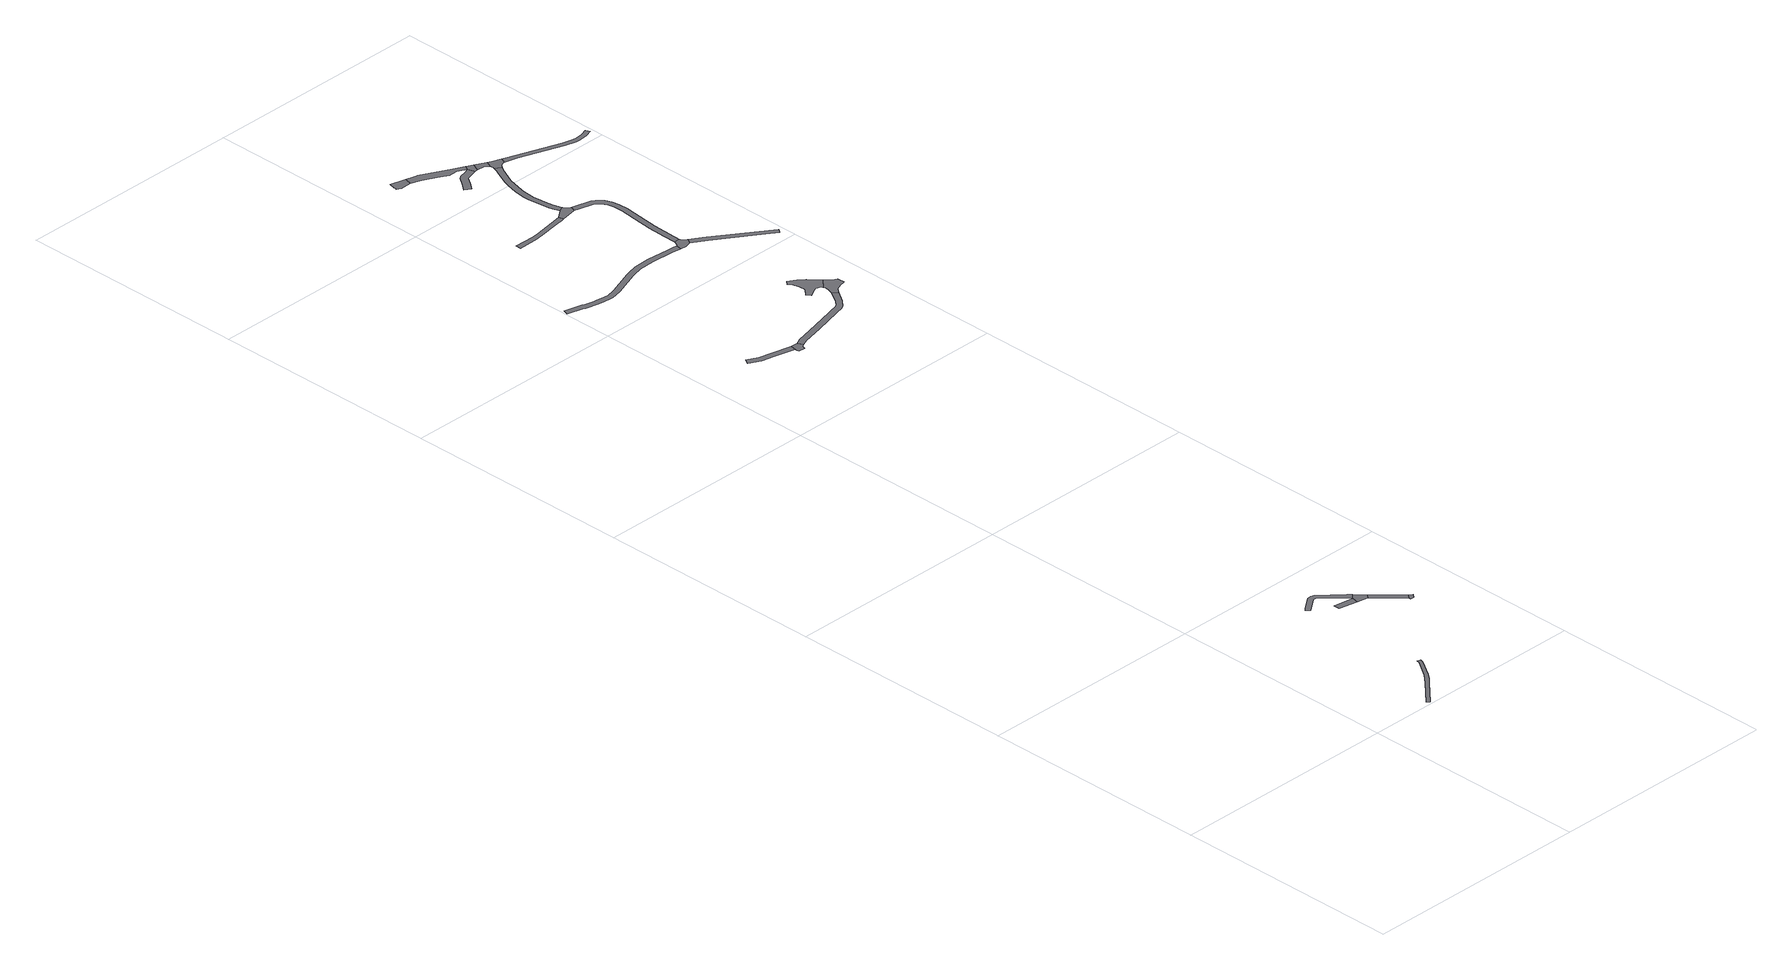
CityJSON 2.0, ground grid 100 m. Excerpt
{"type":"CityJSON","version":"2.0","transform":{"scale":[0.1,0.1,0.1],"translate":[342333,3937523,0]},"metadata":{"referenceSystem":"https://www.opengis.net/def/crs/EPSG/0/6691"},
"CityObjects":{
"road1":{"type":"Road","geometry":[{"type":"MultiSurface","lod":"1","boundaries":[[[0,1,2,3,4,5,6,7,8,9,10,11]]]}]},
"road2":{"type":"Road","attributes":{"RoadStructureAttribute.sectionType":"1"},"geometry":[{"type":"MultiSurface","lod":"1","boundaries":[[[12,13,14,15,16,17,18,19,20,21,22,23,24,25]]]}]},
"road3":{"type":"Road","geometry":[{"type":"MultiSurface","lod":"1","boundaries":[[[26,27,28,29]]]}]},
"road4":{"type":"Road","geometry":[{"type":"MultiSurface","lod":"1","boundaries":[[[28,30,31,25,24,29]]]}]},
"road5":{"type":"Road","attributes":{"RoadStructureAttribute.sectionType":"1"},"geometry":[{"type":"MultiSurface","lod":"1","boundaries":[[[32,33,31,30,34,35,36,37]]]}]},
"road6":{"type":"Road","geometry":[{"type":"MultiSurface","lod":"1","boundaries":[[[38,37,36,39,40,41]]]}]},
"road7":{"type":"Road","attributes":{"RoadStructureAttribute.sectionType":"1"},"geometry":[{"type":"MultiSurface","lod":"1","boundaries":[[[42,43,44,45,46,47,48,49]]]}]},
"road8":{"type":"Road","geometry":[{"type":"MultiSurface","lod":"1","boundaries":[[[50,42,49,51,52,53,54,55,56,57,58]]]}]},
"road9":{"type":"Road","attributes":{"RoadStructureAttribute.sectionType":"1"},"geometry":[{"type":"MultiSurface","lod":"1","boundaries":[[[59,60,61,62,63,64,65,66,67,68,69,70,71,72,73,74,75,76,77,78,79,80,81,82,83,84,85,86,87,88]]]}]},
"road10":{"type":"Road","attributes":{"RoadStructureAttribute.sectionType":"1"},"geometry":[{"type":"MultiSurface","lod":"1","boundaries":[[[57,89,90,91,92,93,94,95,96,97,98,99,100,101,102,103,104,58]]]}]},
"road11":{"type":"Road","attributes":{"RoadStructureAttribute.sectionType":"1"},"geometry":[{"type":"MultiSurface","lod":"1","boundaries":[[[105,106,107,108,109,110,111,112,113,114,115]]]}]},
"road12":{"type":"Road","geometry":[{"type":"MultiSurface","lod":"1","boundaries":[[[116,117,118,119,120,121,122]]]}]},
"road13":{"type":"Road","geometry":[{"type":"MultiSurface","lod":"1","boundaries":[[[123,124,125,126,127,128,129,130,131,132,133,134,135,136,137,138,139,140]]]}]},
"road14":{"type":"Road","geometry":[{"type":"MultiSurface","lod":"1","boundaries":[[[141,142,143,144,145,110,109,146]]]}]},
"road15":{"type":"Road","geometry":[{"type":"MultiSurface","lod":"1","boundaries":[[[139,147,148,149,97,96,150,151,152,153,154,155,156,157,158,140]]]}]},
"road16":{"type":"Road","geometry":[{"type":"MultiSurface","lod":"1","boundaries":[[[159,160,161,162,163,88,87,164,165,166]]]}]},
"road17":{"type":"Road","attributes":{"RoadStructureAttribute.sectionType":"1"},"geometry":[{"type":"MultiSurface","lod":"1","boundaries":[[[167,168,169,170,171,172,173,174,175,176,177,178,116,122]]]}]},
"road18":{"type":"Road","geometry":[{"type":"MultiSurface","lod":"1","boundaries":[[[179,180,181,182,183,184,185,186,187,188,189,190,191,172]]]}]},
"road19":{"type":"Road","attributes":{"RoadStructureAttribute.sectionType":"1"},"geometry":[{"type":"MultiSurface","lod":"1","boundaries":[[[192,193,194,195,196,197,198,199,200,201,162,161,202,203,204,205,206,207,208,209,210,211,212,141,146]]]}]},
"road20":{"type":"Road","attributes":{"RoadStructureAttribute.sectionType":"1"},"geometry":[{"type":"MultiSurface","lod":"1","boundaries":[[[144,213,214,215,216,217,218,219,220,221,222,223,224,225,226,227,228,229,230,231,232,233,234,235,236,237,238,145]]]}]},
"road21":{"type":"Road","geometry":[{"type":"MultiSurface","lod":"1","boundaries":[[[172,191,239,240,241,173]]]}]},
"road22":{"type":"Road","attributes":{"RoadStructureAttribute.sectionType":"1"},"geometry":[{"type":"MultiSurface","lod":"1","boundaries":[[[165,242,243,244,245,246,247,166]]]}]},
"road23":{"type":"Road","attributes":{"RoadStructureAttribute.sectionType":"1"},"geometry":[{"type":"MultiSurface","lod":"1","boundaries":[[[240,239,248,249,250]]]}]},
"road24":{"type":"Road","geometry":[{"type":"MultiSurface","lod":"1","boundaries":[[[251,252,250,249,253,254,225,224,255,256,257]]]}]},
"road25":{"type":"Road","attributes":{"RoadStructureAttribute.sectionType":"1"},"geometry":[{"type":"MultiSurface","lod":"1","boundaries":[[[258,259,260,261,262,263,264,265,266,267,268,269,270,251,257]]]}]}
},
"vertices":[
[468,245,0],[464,232,0],[416,158,0],[398,137,0],[379,116,0],[284,19,0],[295,9,0],[390,106,0],[410,127,0],[428,149,0],[478,226,0],[483,241,0],
[620,757,0],[531,842,0],[516,846,0],[498,844,0],[440,799,0],[432,793,0],[436,788,0],[446,776,0],[506,823,0],[514,823,0],[520,822,0],[604,741,0],[617,728,0],[633,744,0],
[531,737,0],[530,711,0],[610,696,0],[615,722,0],
[657,687,0],[672,702,0],
[743,628,0],[676,699,0],[660,684,0],[727,612,0],[764,577,0],[779,593,0],
[784,588,0],[763,565,0],[779,564,0],[793,581,0],
[428,3459,0],[338,3479,0],[288,3491,0],[241,3515,0],[230,3493,0],[279,3468,0],[332,3454,0],[423,3435,0],
[452,3458,0],[423,3425,0],[425,3416,0],[452,3414,0],[456,3422,0],[457,3425,0],[460,3430,0],[471,3436,0],[458,3457,0],
[619,4259,0],[595,4262,0],[494,4270,0],[423,4265,0],[380,4255,0],[365,4252,0],[249,4208,0],[209,4199,0],[193,4200,0],[157,4205,0],[146,4206,0],[136,4209,0],[104,4217,0],[93,4220,0],[16,4241,0],[9,4217,0],[74,4199,0],[86,4196,0],[141,4182,0],[170,4179,0],[191,4175,0],[211,4174,0],[256,4184,0],[372,4228,0],[383,4230,0],[426,4240,0],[494,4245,0],[592,4237,0],[631,4232,0],[637,4258,0],
[493,3446,0],[562,3462,0],[590,3470,0],[718,3503,0],[750,3511,0],[766,3520,0],[788,3545,0],[822,3596,0],[802,3612,0],[768,3560,0],[751,3540,0],[741,3535,0],[712,3527,0],[693,3522,0],[556,3487,0],[485,3470,0],
[309,4664,0],[343,4669,0],[438,4685,0],[468,4690,0],[478,4692,0],[474,4712,0],[429,4705,0],[341,4690,0],[308,4685,0],[219,4686,0],[218,4662,0],
[268,5309,0],[202,5326,0],[195,5296,0],[196,5291,0],[193,5285,0],[212,5276,0],[259,5275,0],
[835,3708,0],[803,3747,0],[777,3768,0],[744,3791,0],[729,3773,0],[742,3754,0],[748,3733,0],[751,3723,0],[751,3707,0],[748,3697,0],[725,3674,0],[739,3655,0],[766,3671,0],[782,3677,0],[792,3676,0],[803,3670,0],[809,3663,0],[844,3699,0],
[557,4729,0],[551,4731,0],[544,4736,0],[533,4753,0],[512,4741,0],[549,4705,0],
[811,3653,0],[810,3643,0],[808,3635,0],[839,3616,0],[862,3626,0],[885,3632,0],[887,3633,0],[891,3633,0],[888,3666,0],[878,3669,0],[869,3675,0],[865,3678,0],
[684,4270,0],[677,4280,0],[677,4283,0],[652,4282,0],[642,4261,0],[657,4229,0],[686,4239,0],[699,4260,0],
[305,5261,0],[360,5234,0],[370,5229,0],[403,5211,0],[440,5211,0],[478,5192,0],[488,5210,0],[445,5233,0],[385,5261,0],[366,5270,0],[318,5294,0],[308,5297,0],
[461,5183,0],[424,5175,0],[414,5167,0],[391,5134,0],[376,5115,0],[366,5102,0],[391,5084,0],[400,5097,0],[415,5117,0],[436,5146,0],[438,5147,0],[469,5154,0],[488,5160,0],
[568,4699,0],[629,4683,0],[639,4677,0],[652,4667,0],[665,4641,0],[670,4614,0],[672,4574,0],[663,4502,0],[655,4417,0],[652,4338,0],[677,4337,0],[680,4415,0],[688,4500,0],[697,4573,0],[695,4616,0],[690,4648,0],[679,4674,0],[661,4691,0],[655,4696,0],[640,4706,0],[575,4723,0],
[532,4755,0],[522,4790,0],[515,4838,0],[514,4848,0],[510,4878,0],[510,4905,0],[514,4942,0],[516,4949,0],[527,4994,0],[535,5021,0],[569,5095,0],[578,5108,0],[554,5125,0],[546,5105,0],[544,5101,0],[512,5030,0],[503,5001,0],[491,4952,0],[490,4946,0],[485,4907,0],[485,4877,0],[487,4865,0],[490,4835,0],[498,4785,0],[504,4764,0],[509,4745,0],
[501,5164,0],[516,5196,0],[499,5204,0],
[746,4200,0],[912,4087,0],[971,4047,0],[985,4065,0],[926,4107,0],[760,4221,0],
[533,5161,0],[551,5145,0],[564,5173,0],
[619,5151,0],[583,5164,0],[554,5138,0],[554,5132,0],[585,5117,0],[596,5124,0],[610,5128,0],
[666,5113,0],[855,5048,0],[901,5036,0],[921,5034,0],[956,5037,0],[989,5050,0],[982,5068,0],[952,5057,0],[921,5054,0],[905,5055,0],[861,5067,0],[672,5132,0],[627,5148,0]
]}
